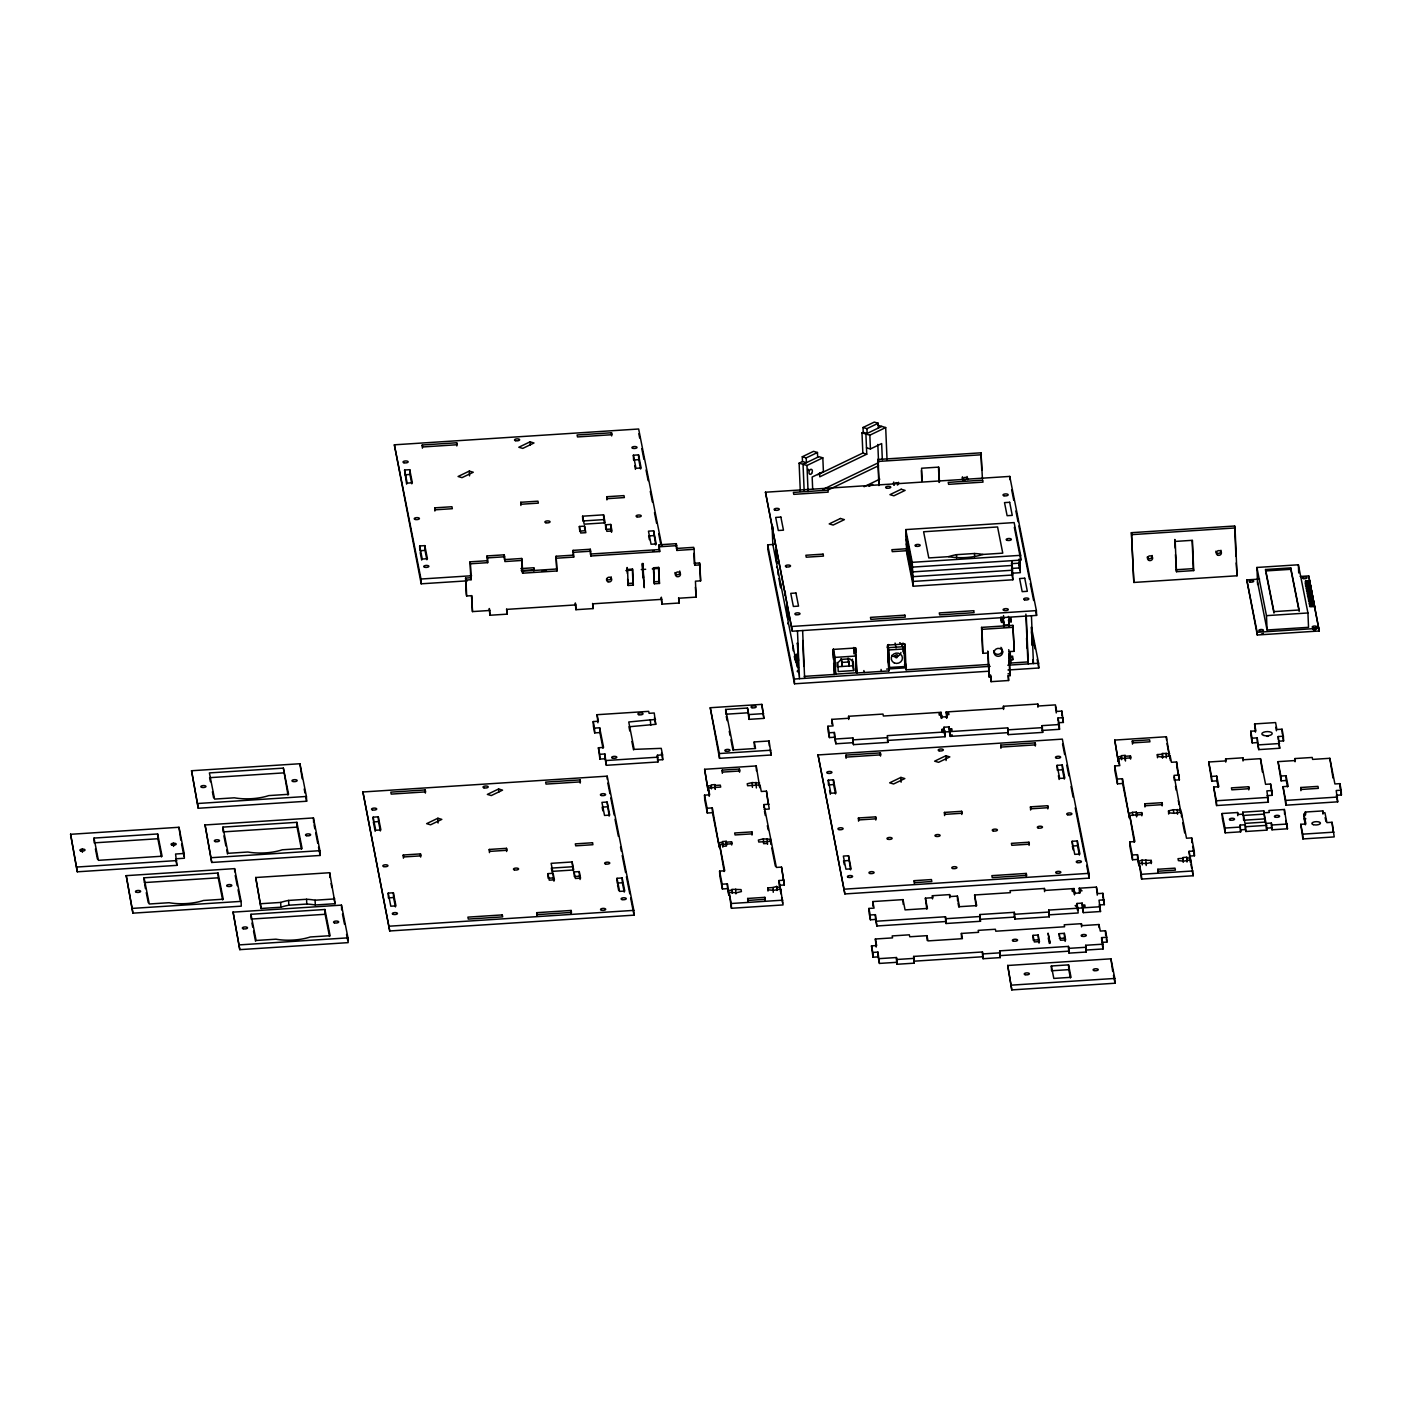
<?xml version="1.0" encoding="UTF-8"?>
<svg xmlns="http://www.w3.org/2000/svg" width="1412" height="1412" viewBox="0 0 1412 1412"><rect width="100%" height="100%" fill="white"/><g stroke="black" fill="none" stroke-linecap="round" stroke-linejoin="round"><path stroke-width="1.5" d="M469.331 471.078L458.088 476.497L462.006 477.644L473.267 472.243L469.331 471.078L469.543 475.862M530.065 441.832L518.822 447.251L522.74 448.398L533.983 442.98L530.065 441.832L530.188 445.027M800.304 491.411L799.121 463.154L802.493 461.53L802.298 456.747L813.541 451.328L817.46 452.493L817.672 457.276M817.777 474.732L862.838 453.04L861.991 432.884L863.226 432.284L863.014 427.501L874.275 422.082L878.193 423.247L878.388 428.012M802.298 456.747L806.217 457.912L817.46 452.493M863.014 427.501L866.95 428.648L878.193 423.247M881.776 426.389L865.909 434.031L866.756 454.187L819.754 476.832L819.578 472.808M799.121 463.154L806.976 465.466L822.825 457.823L823.408 471.608L812.165 477.027L812.677 489.17M861.991 432.884L869.845 435.178L885.695 427.554L887.054 460.153M866.491 447.816L870.41 448.963L881.653 443.562L882.341 459.747M822.984 489.417L878.582 462.642L877.823 444.427M828.897 489.611L878.529 465.713M864.073 486.734L879.817 479.145M868.98 486.205L872.722 484.404M437.896 818.236L426.636 823.655L430.572 824.802L441.815 819.384L437.896 818.236L438.091 823.019M498.612 788.99L487.369 794.409L491.288 795.556L502.548 790.138L498.612 788.99L498.754 792.167M900.909 777.412L889.666 782.83L893.584 783.978L904.827 778.577L900.909 777.412L901.103 782.195M945.881 755.755L934.638 761.174L938.574 762.321L949.817 756.903L945.881 755.755L946.093 760.538M1305.853 581.144C1308.077 582.273 1303.417 580.491 1305.976 581.779M642.672 565.453L644.313 587.692L642.283 563.494L642.866 577.684M1049.875 942.316L1048.057 933.138L1050.069 943.375M467.407 580.826L421.182 583.809L394.354 444.815L638.648 429.001L661.893 546.179M422.259 444.992L456.676 442.768L457.064 444.745L422.665 446.969L422.259 444.992L422.4 448.186M611.502 432.76L577.102 434.984L577.49 436.943L611.89 434.719L611.502 432.76L611.643 435.937M404.573 470.019L409.745 469.684L412.339 482.78L407.185 483.116L404.573 470.019L406.638 484.157M633.388 455.211L638.542 454.876L641.136 467.972L635.982 468.307L633.388 455.211L633.582 459.994L638.753 459.659L640.607 469.013M404.785 474.803L409.939 474.467L411.792 483.822M878.899 485.569L877.805 459.482L981.022 452.811L982.417 478.668M877.805 459.482L878.193 461.442L981.411 454.77M434.737 507.843L451.946 506.732L452.334 508.708L435.125 509.82L434.737 507.843L434.878 511.038M520.763 502.284L537.954 501.172L538.343 503.131L521.152 504.243L520.763 502.284L520.887 505.478M606.772 496.724L623.98 495.612L624.369 497.571L607.16 498.683L606.772 496.724L606.913 499.901M765.48 492.223L1009.756 476.409L1036.39 610.619L1036.602 615.403L792.308 631.217L765.48 492.223L792.308 631.217M582.591 516.192L603.577 514.833L605.166 522.811L584.162 524.17L582.591 516.192L582.785 520.975L603.771 519.616L604.565 523.605M579.397 526.464L584.568 526.129L585.856 532.677L580.703 533.012L579.397 526.464L579.52 529.553M605.554 524.787L610.708 524.452L612.014 531L606.842 531.318L605.554 524.787L605.748 529.394L610.902 529.059L611.555 532.342M579.591 531.088L584.745 530.753L584.568 526.129M419.646 545.967L424.818 545.632L427.412 558.711L422.241 559.046L419.646 545.967L419.788 549.144M653.615 530.824L648.461 531.159L651.056 544.255L656.209 543.92L653.615 530.824L655.68 544.961M419.858 550.733L425.012 550.398L426.865 559.752M653.827 535.607L648.655 535.942L649.396 539.666M487.281 560.705L470.072 561.817L470.461 563.776L487.669 562.664L487.087 555.922L504.278 554.81L504.878 561.552L522.087 560.44L522.616 573.201L557.016 570.96L556.099 556.257L573.307 555.145L573.696 557.105L556.487 558.217M573.307 555.145L573.095 550.362L590.304 549.25L590.887 555.993L659.704 551.545L659.122 544.803L676.313 543.673L676.913 550.433L694.122 549.321L694.775 565.241L699.946 564.924L700.617 580.861L695.445 581.179L696.116 597.117L678.907 598.229L679.119 603.012L661.91 604.124L661.328 597.382L661.91 604.124M1012.051 560.67L1012.863 579.785L913.246 586.227L906.751 553.504L905.745 529.588L1014.134 522.581L1020.629 555.322L1020.823 560.087L912.452 567.112L905.957 534.371M487.087 555.922L487.475 557.899L504.684 556.769M573.095 550.362L573.484 552.321L590.693 551.209M659.51 546.762L676.719 545.65M522.087 560.44L521.699 558.481L504.49 559.593L504.278 554.81M590.304 549.25L590.498 554.033L659.316 549.568L659.704 551.545M676.313 543.673L676.524 548.456L693.716 547.344L694.122 549.321M988.188 671.265L794.515 683.796L767.881 549.586L767.687 544.82L774.288 544.379M520.851 568.595L533.754 567.748L534.142 569.724L521.24 570.554M521.699 558.481L522.228 571.225L556.628 569.001L557.016 570.96M1131.436 532.677L1234.653 526.005L1235.041 527.964L1237.053 575.778L1133.836 582.45L1131.436 532.677L1133.836 582.45M394.354 444.815L420.988 579.026L471.608 575.743M542.032 571.189L546.426 570.907M906.928 548.721L891.872 549.692L892.278 551.651L907.316 550.68M1131.824 534.636L1235.041 527.964M465.589 578.09L470.743 577.755L471.131 579.714L465.978 580.05L465.589 578.09L466.26 594.028L466.648 595.988L471.802 595.652L472.473 611.59L489.682 610.478L489.876 615.261L507.084 614.149L506.873 609.366L575.69 604.918L575.902 609.702L593.093 608.59L592.899 603.807L661.716 599.359M693.98 553.327L694.386 563.282L699.558 562.947L699.946 564.924M627.369 573.484L627.122 567.483L627.51 569.442L632.664 569.107L633.335 585.133L628.181 585.468L627.616 579.485M625.869 570.572L632.47 570.13M641.26 569.565L645.672 569.283M652.273 568.86L658.875 568.436M948.582 556.663A31.364 12.002 -2.4 0 1 956.524 554.669L974.474 553.504A31.364 12.002 -2.4 0 1 982.981 554.439L1002.767 553.151L997.578 526.958L923.607 531.759L928.796 557.934L948.582 556.663A31.364 12.002 -2.4 0 0 982.981 554.439M1175.19 548.103L1174.819 539.455L1175.208 541.431L1192.434 540.302L1193.705 570.589L1176.478 571.701L1175.455 554.598M905.745 529.588L912.24 562.329L1020.629 555.322M627.793 583.491L632.947 583.156L633.335 585.133M653.933 581.797L659.104 581.462L659.492 583.438L654.338 583.774L653.35 567.783M1011.327 563.67L1019.923 563.106L1019.129 559.081M1011.521 568.454L1020.135 567.889L1018.934 561.852M1176.09 569.742L1193.316 568.63L1193.705 570.589M1257.633 584.515L1256.909 567.465L1298.369 564.782L1307.936 612.967L1308.536 627.316L1267.076 629.999L1257.51 581.797M1265.558 569.513L1290.744 567.871L1299.111 610.002L1273.924 611.625L1265.558 569.513L1265.629 570.942L1290.815 569.318L1299.164 611.431M1300.17 576.467L1308.712 575.902L1319.214 630.987L1257.28 634.994L1246.778 579.908L1259.592 579.079M1306.029 580.861L1309.648 580.614M1309.877 581.797L1305.853 582.044M1309.965 582.291L1304.953 583.05L1310.195 583.456M1310.301 583.95L1305.253 584.868L1310.53 585.133M1310.636 585.609L1305.588 586.527L1310.866 586.792M1310.954 587.268L1305.923 588.204L1311.201 588.451M1311.289 588.928L1306.241 589.863L1311.519 590.11M1311.624 590.604L1306.577 591.522L1311.854 591.769M1311.942 592.263L1306.912 593.181L1312.189 593.446M792.114 626.434L1036.39 610.619M1312.277 593.923L1307.23 594.84L1312.507 595.105M1312.613 595.582L1307.565 596.517L1312.842 596.764M1312.931 597.258L1307.918 598.017L1313.178 598.423M1003.932 625.428L1003.808 622.251L1001.567 622.392L1001.179 620.433L1001.037 616.92L1001.426 618.88L1003.65 618.738L1003.526 615.561M1313.266 598.917L1308.218 599.835L1313.495 600.1M1001.179 620.433L1003.42 620.292L1003.808 622.251M1008.574 619.956L1010.816 619.797L1011.204 621.774L1008.962 621.915L1008.574 619.956L1009.156 626.699L1008.962 621.915M1313.601 600.577L1308.571 601.335L1313.831 601.759M1313.937 602.236L1308.889 603.153L1314.166 603.418M1314.254 603.895L1309.242 604.671L1314.501 605.077M1003.42 620.292L1003.614 625.057L1008.768 624.739M1314.59 605.572L1309.542 606.489L1314.819 606.736M1009.121 651.638L1010.127 675.624L1008.397 675.748L1008.609 680.513L991.065 681.661L990.853 676.877L989.141 676.983L988.135 652.997L982.964 653.332L982.576 651.373L981.569 627.387L1012.881 625.357L1014.275 651.303L1009.121 651.638L1008.733 649.679M981.569 627.387L981.958 629.346L1013.269 627.316M1256.909 567.465L1266.476 615.65L1307.936 612.967M889.013 665.211L888.289 647.667L903.768 646.678L904.951 666.499L889.472 667.488L888.042 660.287M888.289 647.667L888.73 649.961L904.227 648.955M833.345 648.902L835.021 657.392L855.672 656.05L856.378 672.783L835.727 674.124L833.627 663.516M1246.778 579.908L1257.157 632.294L1319.09 628.287M841.993 662.404L842.152 666.393L841.234 658.539L841.993 662.404L848.877 661.963L849.036 665.934L848.1 658.098L848.877 661.963M853.695 670.559L853.325 661.804L849.742 658.839L841.146 659.386L837.845 662.793L838.216 671.565L853.695 670.559L852.742 665.793L837.263 666.782L837.069 662.404M1010.021 654.374L1010.41 656.333L1012.651 656.192L1012.792 659.704L1010.551 659.845L1010.162 657.886L1012.404 657.745L1012.792 659.704M886.63 669.076L906.433 667.788M804.24 676.383L834.492 674.442L833.451 649.414L855.813 647.967L856.855 672.995L888.854 670.912L887.777 645.09L904.986 643.978L906.063 669.8L988.806 664.452M1010.162 657.886L1010.692 663.04L1027.883 661.928L1025.889 614.114M767.687 544.82L794.321 679.031L990.183 666.34M1007.797 665.211L1038.597 663.216L1038.808 668L1007.991 669.994M1008.009 673.771L1009.739 673.665L1010.127 675.624M597.929 722.75L597.064 714.701L648.69 711.348L649.079 713.325L654.233 712.989L655.733 724.321L628.958 726.774L629.787 730.992M754.432 746.719L754.22 741.935L769.099 740.982L771.146 754.996L719.52 758.332L710.236 707.73L761.845 704.376L763.874 718.39L748.995 719.361L747.495 708.03L725.644 709.442L725.839 714.225L747.689 712.813M602.995 748.289L599.871 732.563L594.717 732.899L593.411 726.35L593.216 721.567L598.37 721.25L597.064 714.701M650.72 725.362L650.367 719.873L655.539 719.538M747.495 708.03L748.801 714.578L763.68 713.607M593.216 721.567L594.505 728.115L599.676 727.78L603.559 747.425L598.406 747.76L599.906 759.091L605.06 758.756L606.366 765.304L657.974 761.968L657.392 755.226L662.546 754.89L662.74 759.674L657.586 760.009L657.392 755.226M848.718 719.485L848.577 716.29L882.994 714.066L883.382 716.025L941.01 712.301L941.469 718.39L941.01 712.301M1003.544 709.459L1003.402 706.265L1037.82 704.041L1038.208 706.018L1055.417 704.888L1056.706 711.436L1061.877 711.101L1063.377 722.432L1058.206 722.767L1059.512 729.316L1042.303 730.428L1042.109 725.644L1059.3 724.532L1059.512 729.316M831.968 724.144L831.774 719.361L848.965 718.249L848.577 716.29M946.375 716.749L946.622 718.055L946.164 711.966L1003.808 708.242L1003.402 706.265M941.274 713.607L939.033 713.748L939.315 715.196L941.557 715.054L941.945 717.014L947.099 716.678L946.711 714.719L948.952 714.578L948.67 713.131L946.428 713.272L946.164 711.966M949.729 733.64L949.323 731.681L887.265 735.67L887.866 742.412L853.466 744.636L853.06 742.677L835.869 743.789L834.563 737.24L829.409 737.576L828.103 731.028L827.909 726.245L833.062 725.909L831.774 719.361M191.555 770.74L299.926 763.733L306.422 796.456L306.633 801.239L198.245 808.264L191.555 770.74L198.245 808.264M283.371 768.11L209.4 772.911L214.589 799.086L234.374 797.815A31.364 12.002 -2.4 0 0 268.792 795.591L288.577 794.303L283.371 768.11L287.977 795.062M827.909 726.245L829.197 732.793L834.368 732.457L835.869 743.789M1058.135 721.179L1058.012 717.984L1063.165 717.649M943.975 727.233L944.557 733.975L943.975 727.233L949.129 726.898L950.258 736.393L1007.903 732.652L1008.292 734.628L1042.691 732.387L1042.109 725.644M942.263 732.528L942.122 729.333L944.363 729.192M949.517 728.857L951.759 728.716L952.041 730.145L949.799 730.304L950.258 736.393M283.583 772.893L209.594 777.677L210.406 781.718M887.866 742.412L887.477 740.453L945.105 736.729L944.646 730.622L942.404 730.781L942.122 729.333M598.406 747.76L599.712 754.308L604.865 753.973L606.366 765.304M835.657 739.005L852.866 737.894L853.466 744.636M950.064 731.61L1007.691 727.868L1008.292 734.628M853.254 739.853L887.671 737.629M1008.08 729.845L1042.497 727.621M950.011 735.07L952.235 734.928M606.172 760.521L657.78 757.185M710.236 707.73L719.326 753.549L770.934 750.213M1255.444 732.14L1254.597 723.932L1275.583 722.573L1276.889 729.527L1282.061 729.21L1283.384 736.199L1283.561 740.894L1278.407 741.229M818.042 754.943L1062.336 739.129L1088.97 873.34L1089.181 878.123L844.888 893.937L818.042 754.943L844.888 893.937M845.964 755.12L880.364 752.896L880.77 754.855L846.353 757.097L845.964 755.12L846.106 758.315M1000.79 745.112L1035.208 742.871L1035.596 744.848L1001.179 747.072L1000.79 745.112L1000.932 748.289M1283.384 736.199L1278.213 736.534L1279.731 748.254L1258.745 749.613L1257.404 742.588L1252.25 742.924L1250.926 735.952L1250.75 731.222L1255.903 730.886L1254.597 723.932M1114.756 740.082L1118.269 761.509L1114.756 740.082L1166.365 736.746L1169.948 758.544M1132.353 740.947L1149.562 739.817L1149.95 741.794L1132.742 742.906L1132.353 740.947L1132.477 744.124M704.623 769.293L708.118 790.702L704.623 769.293L756.232 765.939L759.797 787.755L758.968 783.501M362.902 791.973L607.195 776.159L633.829 910.369L634.023 915.152L389.747 930.967L362.902 791.973L389.747 930.967M198.051 803.481L306.422 796.456M722.203 770.14L739.411 769.028L739.8 770.987L722.591 772.099L722.203 770.14L722.344 773.335M425.224 789.926L390.824 792.15L391.212 794.109L425.612 791.885L425.224 789.926L425.365 793.103M580.05 779.901L545.65 782.124L546.038 784.101L580.456 781.877L580.05 779.901L580.191 783.095M1250.75 731.222L1252.056 738.194L1257.227 737.858L1258.745 749.613M1258.551 744.883L1279.537 743.524M1121.463 758.844L1121.34 755.649L1125.117 755.402L1125.488 761.033M1162.553 758.173L1162.358 753.39L1169.754 753.779M1118.057 756.726L1121.499 756.497L1121.64 759.691M1125.293 756.25L1130.447 755.932L1130.835 757.891L1118.445 758.685L1118.728 763.857M1157.487 757.767L1157.363 754.573L1162.517 754.237L1162.658 757.432M711.33 788.037L711.189 784.86L714.966 784.613L715.284 788.637M752.419 787.366L752.208 782.583L759.603 782.972M1174.096 776.971L1174.237 780.148L1179.391 779.83L1176.602 761.95L1171.43 762.286L1170.142 755.738L1163.082 757.061L1157.752 756.532L1157.363 754.573M707.924 785.919L711.366 785.707L711.489 788.884M715.143 785.46L720.297 785.125L720.702 787.084L708.312 787.896L709.23 796.333M828.279 780.148L833.433 779.812L836.045 792.909L830.874 793.226L828.279 780.148L828.473 784.913L833.645 784.595L835.498 793.932M1057.076 765.339L1062.248 765.004L1064.842 778.1L1059.688 778.436L1057.076 765.339L1057.288 770.122L1062.442 769.787L1064.295 779.142M1114.668 765.957L1117.263 779.053L1122.416 778.718L1129.512 818.201L1122.628 783.501L1117.457 783.837L1114.862 770.74L1114.668 765.957L1119.822 765.622L1118.445 758.685M205.058 824.961L313.429 817.936L319.924 850.677L320.136 855.46L211.747 862.467L205.058 824.961L211.747 862.467M1225.74 762.109L1225.598 758.932L1242.895 757.803L1243.284 759.78L1260.492 758.668L1265.576 784.331L1270.571 783.995L1271.877 790.543L1272.071 795.327L1267.076 795.644M70.6 834.298L178.989 827.273L184.178 853.466L184.372 858.249L175.776 858.796L176.906 865.362L77.289 871.804L70.6 834.298L77.289 871.804M1218.185 787.225L1216.932 780.854L1211.761 781.189L1208.707 762.003L1225.987 760.891L1225.598 758.932M704.517 795.15L707.13 808.246L712.283 807.911L719.361 847.394L712.478 812.694L707.324 813.03L704.729 799.933L704.517 795.15L709.689 794.815L708.312 787.896M764.086 809.358L769.258 809.023L766.451 791.144L761.297 791.479L759.991 784.931L747.601 785.743L747.213 783.766L752.208 782.583M373.139 817.16L378.292 816.824L380.887 829.921L375.733 830.256L373.139 817.16L373.262 820.354M607.107 802.034L601.936 802.369L604.53 815.448L609.702 815.112L607.107 802.034L609.154 816.154M222.902 827.114L296.891 822.331L302.08 848.506L282.294 849.795A31.364 12.002 -2.4 0 1 247.894 852.018L228.109 853.307L222.902 827.114L223.114 831.897L297.085 827.114L301.48 849.265M1294.928 758.562L1312.225 757.45L1312.613 759.409L1329.822 758.297L1334.905 783.96L1339.9 783.642L1341.206 790.19L1341.4 794.974L1336.405 795.291L1337.711 801.839L1285.926 805.193L1282.996 786.66L1288.168 786.325L1286.05 775.717L1280.896 776.053L1278.036 761.65L1295.333 760.521L1294.928 758.562L1295.069 761.756M94.004 838.075L157.65 833.962L162.08 856.219L98.416 860.332L94.004 838.075L94.198 842.858L157.862 838.746L161.48 856.96M380.357 830.962L378.487 821.607L373.333 821.943L375.186 831.297M607.301 806.799L602.147 807.135L602.889 810.876M1179.197 775.047L1174.043 775.382L1181.05 813.259M764.033 807.77L763.892 804.575L769.046 804.24M1208.707 762.003L1211.567 776.406L1216.72 776.088L1218.821 786.678L1213.667 787.013L1216.597 805.546L1268.382 802.192L1266.882 790.879L1271.877 790.543M1278.036 761.65L1281.09 780.836L1286.261 780.501L1287.515 786.855M184.178 853.466L175.582 854.013L176.906 865.362M1248.632 786.749L1231.44 787.861L1231.829 789.82L1249.02 788.708L1248.632 786.749L1248.773 789.926M211.553 857.684L319.924 850.677M1300.77 787.49L1317.961 786.378L1318.349 788.355L1301.158 789.467L1300.77 787.49L1300.893 790.685M77.095 867.021L176.712 860.579M858.443 817.972L875.634 816.86L876.04 818.819L858.831 819.931L858.443 817.972L858.567 821.166M944.452 812.412L961.66 811.3L962.049 813.259L944.84 814.371L944.452 812.412L944.593 815.589M1030.478 806.834L1047.669 805.722L1048.075 807.699L1030.866 808.811L1030.478 806.834L1030.601 810.029M1341.206 790.19L1336.211 790.508L1337.711 801.839M1144.832 803.781L1162.023 802.669L1162.411 804.646L1145.22 805.758L1144.832 803.781L1144.956 806.976M1213.667 787.013L1216.403 800.763L1268.17 797.409M751.89 831.88L734.681 832.992L735.07 834.951L752.278 833.839L751.89 831.88L752.014 835.057M403.285 855.001L420.494 853.889L420.882 855.848L403.691 856.96L403.285 855.001L403.426 858.196M489.311 849.442L506.52 848.33L506.908 850.289L489.699 851.401L489.311 849.442L489.452 852.619M126.215 875.652L234.604 868.627L241.099 901.368L241.293 906.151L132.922 913.158L126.215 875.652L132.922 913.158M1282.996 786.66L1285.732 800.41L1337.517 797.056M1132.724 815.518L1132.583 812.341L1136.36 812.094L1136.678 816.136M1173.654 812.871L1173.531 809.694L1180.926 810.082M1129.318 813.418L1132.583 812.341M1136.536 812.941L1141.69 812.606L1142.079 814.583L1129.706 815.377L1134.295 842.311M1168.659 814.071L1168.536 810.876L1173.531 809.694M144.077 877.805L218.048 873.022L223.237 899.215L203.469 900.485A31.364 12.002 -2.4 0 1 169.052 902.709L149.266 903.998L144.077 877.805L144.271 882.588L218.242 877.805L222.637 899.956M726.227 841.287L726.421 846.07L722.644 846.317L722.432 841.534L726.227 841.287L726.527 845.329M767.369 843.423L763.592 843.67L763.38 838.887L770.775 839.275L770.987 844.058L770.175 839.963M1189.31 856.096L1194.464 855.76L1194.27 850.977L1191.675 837.898L1186.504 838.216L1181.314 812.041L1174.254 813.347L1168.924 812.835L1168.536 810.876M719.167 842.611L722.609 842.382L722.803 847.165M726.386 842.152L731.557 841.817L731.945 843.776L719.555 844.57L724.162 871.522M784.119 880.188L778.965 880.523L779.159 885.306L784.331 884.971L781.524 867.092L776.371 867.427L771.164 841.234L758.773 842.046L758.385 840.069L763.38 838.887M1264.128 812.782L1269.3 812.447L1268.911 810.488L1284.39 809.482L1287.479 828.791L1272 829.797L1271.4 823.055L1266.246 823.39L1266.829 830.132L1245.843 831.491L1245.26 824.749L1240.089 825.085L1240.689 831.827L1225.192 832.833L1222.315 818.289L1222.121 813.506L1237.6 812.518L1237.989 814.477L1243.142 814.142L1242.754 812.182L1263.74 810.823L1265.205 822.843M255.713 877.523L329.684 872.722L335.085 903.698L315.3 904.986A31.364 12.002 -2.4 0 0 306.775 904.051L288.825 905.216A31.364 12.002 -2.4 0 0 280.882 907.21L261.096 908.481L255.713 877.523L261.096 908.481M1243.407 815.448L1264.217 814.106L1265.805 822.031L1244.978 823.372L1243.407 815.448L1243.601 820.231L1264.428 818.889M1305.288 812.041L1322.832 810.912L1323.22 812.871L1324.95 812.765L1326.909 822.614L1332.063 822.278L1334.216 836.91L1302.905 838.94L1300.752 824.308L1305.906 823.973L1303.964 814.124L1305.676 814L1305.288 812.041L1305.429 815.236M572.125 861.973L551.139 863.332L552.727 871.328L573.713 869.968L572.125 861.973L573.113 870.745M1303.964 814.124L1304.158 818.907L1305.871 818.783M572.319 866.756L551.333 868.115L552.127 872.104M1222.121 813.506L1224.998 828.05L1240.477 827.044M1245.649 826.708L1266.635 825.349M1271.788 825.014L1287.267 824.026M1028.96 842.223L1011.416 843.352L1011.804 845.311L1029.348 844.182L1028.96 842.223L1029.083 845.4M547.944 873.622L553.116 873.287L554.404 879.835L549.25 880.17L547.944 873.622L548.138 878.246L553.31 877.911L553.963 881.176M574.102 871.928L579.255 871.592L580.561 878.14L575.408 878.476L574.102 871.928L574.296 876.552L579.449 876.217L580.103 879.5M1245.843 831.491L1245.455 829.532L1240.301 829.868L1240.689 831.827M1266.246 823.39L1266.44 828.173L1271.594 827.838L1272 829.797M848.506 855.743L843.352 856.078L845.947 869.174L851.101 868.839L848.506 855.743L850.571 869.88M1072.149 841.27L1077.321 840.952L1079.915 854.031L1074.761 854.366L1072.149 841.27L1072.29 844.464M1129.741 841.905L1132.336 854.984L1137.49 854.666L1138.99 865.98L1137.701 859.431L1132.53 859.767L1129.935 846.688L1129.741 841.905L1134.895 841.57L1129.706 815.377M848.718 860.526L843.546 860.861L844.288 864.603M1079.368 855.072L1077.515 845.717L1072.361 846.053L1073.102 849.795M132.71 908.375L241.099 901.368M719.59 871.098L722.185 884.194L727.356 883.859L728.857 895.19L727.551 888.642L722.397 888.978L719.802 875.881L719.59 871.098L724.762 870.763L719.555 844.57M388.212 893.108L393.366 892.772L395.96 905.869L390.806 906.204L388.212 893.108L388.406 897.891L393.56 897.555L395.431 906.91M617.009 878.299L622.162 877.964L624.775 891.06L619.603 891.396L617.009 878.299L617.203 883.082L622.374 882.747L624.228 892.102M1300.752 824.308L1302.711 834.157L1334.022 832.127M260.902 903.698L280.688 902.427A31.364 12.002 -2.4 0 1 288.613 900.432L306.58 899.267A31.364 12.002 -2.4 0 1 315.088 900.203L334.873 898.914M233.086 912.134L341.475 905.127L347.97 937.85L348.164 942.634L239.793 949.641L233.086 912.134L239.793 949.641M1189.239 854.507L1189.098 851.312L1194.27 850.977M250.948 914.288L324.919 909.504L330.108 935.697L310.322 936.968A31.364 12.002 -2.4 0 1 275.922 939.192L256.137 940.48L250.948 914.288L251.142 919.071L325.113 914.288L329.508 936.438M1142.273 864.921L1142.061 860.137L1151.186 860.402L1151.574 862.361L1146.579 863.562L1139.184 863.173L1141.602 879.076L1193.211 875.74L1190.793 859.837L1183.733 861.143L1178.402 860.632L1178.014 858.672L1183.185 858.337L1183.309 861.514M1183.203 862.255L1183.009 857.49L1186.804 857.243L1187.104 861.267M1138.796 861.196L1142.061 860.137M1186.962 858.09L1190.404 857.861L1190.598 862.644L1189.628 857.737M773.246 892.313L773.035 887.53L767.881 887.866L768.269 889.825L773.599 890.354L780.659 889.03L783.06 904.933L731.451 908.287L729.051 892.366L736.429 892.755L741.424 891.572L741.035 889.595L731.928 889.331L732.228 893.372M776.953 890.478L776.653 886.436L773.035 887.53M728.645 890.407L732.087 890.178M776.829 887.283L780.271 887.071L780.465 891.854M914.235 880.664L931.443 879.552L931.832 881.529L914.623 882.641L914.235 880.664L914.376 883.859M1026.259 873.428L991.859 875.652L992.248 877.611L1026.648 875.387L1026.259 873.428L1026.4 876.605M844.676 889.154L1088.97 873.34M1157.822 869.262L1175.013 868.151L1175.402 870.11L1158.211 871.222L1157.822 869.262L1157.946 872.439M747.672 898.456L764.88 897.344L765.269 899.303L748.06 900.415L747.672 898.456L747.813 901.65M536.701 912.682L571.119 910.458L571.507 912.417L537.107 914.641L536.701 912.682L536.842 915.858M1139.184 863.173L1141.39 874.293L1192.999 870.957M729.051 892.366L731.257 903.503L782.866 900.168M389.535 926.184L633.829 910.369M932.538 898.914L932.397 895.72L949.605 894.608L949.994 896.567L957.389 896.09L959.489 906.698L976.698 905.586L974.598 894.979L1010.41 892.666L1010.021 890.707L1044.421 888.466L1044.809 890.442L1074.055 888.554L1074.514 894.643L1074.055 888.554M872.987 906.345L872.775 901.562L903.027 899.62L905.074 909.893L927.437 908.446L925.389 898.173L932.785 897.679L932.397 895.72M1079.421 892.984L1079.227 888.219L1096.418 887.107L1097.724 893.637L1102.878 893.319L1104.378 904.633L1099.224 904.968L1100.513 911.517L1083.322 912.629L1082.174 903.133L1077.021 903.468L1077.603 910.211L1077.021 903.468M1074.32 889.86L1072.079 890.001L1072.361 891.431L1074.603 891.29L1074.991 893.266L1080.162 892.931L1079.756 890.954L1081.998 890.813L1079.227 888.219M239.581 944.875L347.97 937.85M1082.775 909.875L1082.386 907.916L1048.71 910.087L1049.293 916.829L1014.893 919.053L1014.31 912.311L979.893 914.535L980.493 921.277L946.075 923.501L945.687 921.542L876.87 925.99L875.581 919.441L870.41 919.777L869.121 913.229L868.909 908.446L874.081 908.11L872.775 901.562M868.909 908.446L870.216 914.994L875.369 914.658L876.87 925.99M1104.184 899.85L1099.013 900.185L1100.513 911.517M1077.409 905.427L1075.167 905.586L1077.956 908.181M1082.563 905.11L1084.804 904.951L1085.087 906.398L1082.863 906.539L1083.322 912.629M876.675 921.206L945.493 916.759L946.075 923.501M1083.11 907.845L1100.319 906.733M945.881 918.718L980.281 916.494M1014.698 914.27L1049.098 912.046M979.893 914.535L980.104 919.318L1014.504 917.094L1014.893 919.053M1048.71 910.087L1048.904 914.852L1078.15 912.964L1077.691 906.875M1101.801 942.404L1106.955 942.069L1106.761 937.286L1105.455 930.737L1100.301 931.073L1098.995 924.525L1081.786 925.637L1081.398 923.677L1064.207 924.789L1064.595 926.766L995.778 931.214L995.389 929.255L978.181 930.367L978.569 932.326L961.378 933.438L961.572 938.221M876.199 947.064L875.352 938.998L892.56 937.886L892.172 935.927L909.363 934.815L909.752 936.774L926.96 935.662L928.002 940.904L962.402 938.68L961.378 933.438M1085.687 945.281L1085.899 950.064L1103.09 948.952L1102.896 944.169L1085.687 945.281L1086.287 952.023L1069.078 953.135L1068.496 946.393L999.678 950.858L1000.261 957.601L983.07 958.713L982.47 951.97L913.652 956.418L914.252 963.161L897.044 964.272L896.655 962.313L879.447 963.425L878.158 956.877L872.987 957.212L871.486 945.881L876.658 945.546L875.352 938.998M1033.019 935.362L1038.173 935.026L1039.479 941.61L1034.325 941.945L1033.019 935.362L1033.213 940.145L1038.385 939.81L1039.038 943.11M1059.177 933.667L1064.33 933.332L1065.636 939.915L1060.483 940.251L1059.177 933.667L1059.3 936.862M1059.371 938.451L1064.524 938.115L1065.178 941.416M871.486 945.881L872.792 952.429L877.946 952.094L879.447 963.425M1101.731 940.816L1101.589 937.621L1106.761 937.286M879.252 958.642L896.461 957.53L897.044 964.272M896.849 959.489L914.041 958.377M982.858 953.93L1000.067 952.818M1068.884 948.37L1086.075 947.258M913.652 956.418L913.864 961.201L982.664 956.754L983.07 958.713M999.678 950.858L999.872 955.642L1068.69 951.176L1069.078 953.135M1007.709 965.49L1110.926 958.819L1114.827 978.445L1115.021 983.229L1011.804 989.918L1007.709 965.49L1011.804 989.918M1051.34 965.984L1068.566 964.873L1071.037 977.316L1053.811 978.428L1051.34 965.984L1051.534 970.768L1068.76 969.656L1070.42 977.951M1011.61 985.135L1114.827 978.445M877.84 425.241L885.695 427.554M863.226 432.284L867.144 433.431L866.95 428.648M862.838 453.04L866.756 454.187M822.825 457.823L818.907 456.676L803.04 464.319L804.134 490.388M802.493 461.53L806.428 462.695L806.217 457.912M1319.214 630.987L1308.712 575.902M1340.747 791.691L1341.4 794.974M1332.981 778.047L1329.822 758.297M1333.052 830.997L1332.063 822.278M1325.144 817.548L1325.921 821.484M1266.034 573.043L1273.977 613.073M1304.158 818.907L1305.323 824.82M1237.053 575.778L1236.206 562.947M1285.82 820.496L1287.479 828.791M1272.071 795.327L1270.571 783.995M1262.381 771.993L1260.492 758.668M1267.411 797.286L1268.382 802.192M1266.44 828.173L1266.829 830.132M1176.796 766.734L1179.391 779.83M1192.611 846.406L1194.464 855.76M1189.098 851.312L1190.404 857.861M1167 743.665L1169.524 756.426M1175.455 786.272L1176.267 790.367M1178.279 800.569L1179.091 804.646M1179.902 808.723L1180.714 812.818M1182.709 822.861L1184.703 832.939M1190.987 864.603L1191.728 868.327M1192.469 872.034L1193.211 875.74M1103.407 899.726L1104.378 904.633M1062.389 717.525L1063.377 722.432M1106.302 938.803L1106.955 942.069M1112.691 971.456L1110.926 958.819M1113.468 975.374L1115.021 983.229M1097.265 895.155L1096.418 887.107M1058.012 717.984L1059.3 724.532M1101.589 937.621L1102.896 944.169M1062.548 743.912L1064.648 754.573M1066.766 765.216L1068.884 775.876M1071.002 786.519L1073.102 797.18M1075.22 807.823L1085.793 861.091M1086.64 865.344L1089.181 878.123M1056.264 712.954L1055.47 706.494M1102.119 944.046L1103.09 948.952M1011.663 489.717L1013.763 500.36M1015.881 511.02L1017.999 521.663M1018.846 525.935L1029.419 579.185M1030.266 583.456L1033.637 600.488M1035.755 611.149L1036.602 615.403M1014.328 527.364L1020.823 560.087M1031.413 626.999L1038.597 663.216M1018.723 564.623L1019.923 570.66M1031.325 627.74L1032.384 645.655L1031.501 631.729M1032.878 638.171L1034.996 648.832M1037.114 659.475L1038.808 668M1058.4 775.735L1059.141 779.477M1032.701 659.845L1033.443 663.552L1031.431 615.738M1026.842 644.013L1027.23 645.99M1042.303 730.428L1042.691 732.387M1085.899 950.064L1086.287 952.023M1008.433 616.444L1008.821 618.403L1011.063 618.262L1011.204 621.774M1014.275 651.303L1012.881 625.357M1003.261 616.779L1003.65 618.738M1003.614 625.057L1004.003 627.034M1008.609 680.513L1008.08 675.377M1002.273 650.102L1002.661 652.062A4.324 3.989 -11.2 0 1 996.36 655.927A4.324 3.989 -11.2 0 1 996.078 649.026A4.324 3.989 -11.2 0 1 1002.661 652.062M1048.904 914.852L1049.293 916.829M994.066 652.626L993.677 650.65A4.324 3.989 -11.2 0 0 998.708 654.285A4.324 3.989 -11.2 0 0 1002.096 649.079M1048.251 937.921L1049.345 943.428M988.135 652.997L987.747 651.038L989.141 676.983M990.853 676.877L990.465 674.918L991.065 681.661M999.872 955.642L1000.261 957.601M906.151 539.155L912.646 571.895L1012.263 565.435L1011.698 562.17M945.105 736.729L944.646 730.622M906.345 543.938L912.84 576.678L1012.457 570.219L1011.61 565.312M906.557 548.721L913.052 581.444L1012.651 575.002L1011.804 570.095M980.104 919.318L980.493 921.277M976.063 906.133L974.598 894.979M958.007 902.992L958.854 907.245M903.362 651.567A8.013 7.395 -11.2 0 1 904.033 653.05L902.727 646.502A8.013 7.395 -11.2 0 0 899.726 642.672M906.063 669.8L905.498 663.534M904.51 664.205L904.951 666.499M895.084 643.06L896.055 647.967M888.854 670.912L887.477 645.284M881.07 669.429L881.459 671.388M926.819 909.116L925.389 898.173M863.862 670.541L864.25 672.5M853.995 647.561L855.672 656.05M856.855 672.995L856.025 660.604M913.864 961.201L914.252 963.161M855.495 668.37L856.378 672.783M834.492 674.442L833.751 664.134M829.585 790.526L830.327 794.268M785.037 593.358L785.425 595.317L785.266 591.328M778.859 578.532L780.712 587.886L780.501 583.103M794.285 656.351L795.027 660.092M763.874 718.39L761.845 704.376M770.405 751.308L771.146 754.996M768.146 803.41L766.451 791.144M784.331 884.971L781.524 867.092M754.22 741.935L755.526 748.484L733.675 749.896L725.644 709.442M763.892 804.575L770.775 839.275M778.965 880.523L780.271 887.071M764.492 811.388L765.304 815.483M767.334 825.685L768.146 829.762M771.764 848.03L775.365 866.156M781.595 897.52L782.689 903.08M700.617 580.861L699.558 562.947M726.262 716.361L727.109 720.614M729.227 731.257L730.075 735.511M730.922 739.782L733.022 750.425M694.386 563.282L694.775 565.241M696.116 597.117L695.392 587.198M676.524 548.456L676.913 550.433M679.119 603.012L678.59 597.858M638.842 433.784L639.689 438.055M641.807 448.698L643.907 459.359M646.025 470.002L648.143 480.662M650.261 491.305L652.362 501.966M654.48 512.609L656.598 523.27M658.716 533.913L660.834 544.573M634.694 465.607L635.435 469.349M643.378 565.382L642.99 563.423L643.59 577.614M662.546 754.89L661.24 748.342L634.182 749.366L628.746 721.991L650.367 719.873M654.427 717.773L655.733 724.321M661.451 753.125L662.74 759.674M657.586 760.009L657.974 761.968M631.87 741.512L633.547 749.931M590.498 554.033L590.887 555.993M593.093 608.59L592.581 603.436M575.69 604.918L575.302 602.959L575.902 609.702M607.813 783.078L609.931 793.72M610.778 797.992L614.167 815.024M614.997 819.295L618.385 836.328M620.503 846.988L621.351 851.242M622.198 855.495L625.569 872.545M626.416 876.799L629.805 893.849M630.652 898.103L634.023 915.152M617.573 884.953L618.703 890.566M522.228 571.225L522.616 573.201M507.084 614.149L506.555 608.996M489.682 610.478L489.293 608.519L489.876 615.261M472.473 611.59L471.502 595.688M420.229 552.604L421.711 560.087M342.481 913.988L344.51 924.225M346.54 934.444L347.758 940.586M331.079 883.559L331.891 887.583M333.885 897.661L335.085 903.698M314.046 824.767L314.858 828.862M315.67 832.956L317.7 843.176M318.512 847.271L320.136 855.46M302.168 778.736L299.926 763.733M304.198 788.973L305.01 793.067M305.822 797.145L306.633 801.239M251.936 923.095L252.748 927.137M253.542 931.161L255.537 941.239M235.204 875.458L237.234 885.695M238.046 889.789L240.075 900.009M223.908 835.922L225.902 846M226.714 850.024L227.508 854.048M212.4 791.779L213.6 797.833M180.789 840.122L178.989 827.273M181.583 844.147L183.984 856.237M144.677 884.6L145.471 888.625M146.266 892.666L148.278 902.727M95.416 848.93L97.41 859.043M1282.908 737.417L1283.561 740.894M1275.76 727.304L1276.43 730.781M1278.725 742.977L1279.731 748.254M1012.863 579.785L1011.733 573.237L1020.329 572.672L1019.799 559.929M1339.9 783.642L1340.094 788.425M1322.832 810.912L1322.973 814.089M1298.369 564.782L1298.722 572.972M1302.711 834.157L1302.905 838.94M1290.744 567.871L1290.815 569.318M1286.05 775.717L1286.261 780.501M1285.732 800.41L1285.926 805.193M1284.39 809.482L1284.585 814.265M1280.896 776.053L1281.09 780.836M1266.476 615.65L1267.076 629.999M1271.4 823.055L1271.594 827.838M1257.157 632.294L1257.28 634.994M1263.74 810.823L1263.881 814M1234.653 526.005L1235.941 556.416M1242.895 757.803L1243.037 760.997M1245.26 824.749L1245.455 829.532M1242.754 812.182L1242.895 815.359M1240.089 825.085L1240.23 828.262M1237.6 812.518L1237.724 815.695M1224.998 828.05L1225.192 832.833M1216.72 776.088L1216.932 780.854M1216.403 800.763L1216.597 805.546M1211.567 776.406L1211.761 781.189M1192.134 540.514L1193.316 568.63M1191.675 837.898L1191.869 842.664M1175.208 541.431L1176.478 571.701M1186.804 857.243L1186.998 862.026M1181.314 812.041L1181.509 816.824M1176.602 761.95L1176.726 765.127M1177.308 809.447L1177.52 814.23M1170.142 755.738L1170.336 760.521M1166.365 736.746L1166.506 739.941M1166.136 753.143L1166.33 757.926M1162.023 802.669L1162.164 805.864M1151.186 860.402L1151.309 863.597M1145.856 859.89L1146.226 865.521M1141.69 812.606L1141.831 815.801M1141.39 874.293L1141.602 879.076M1136.36 812.094L1136.572 816.877M1137.49 854.666L1137.701 859.431M1130.447 755.932L1130.588 759.109M1132.336 854.984L1132.53 859.767M1125.117 755.402L1125.311 760.185M1122.416 778.718L1122.628 783.501M1117.263 779.053L1117.457 783.837M1105.455 930.737L1105.667 935.521M1102.878 893.319L1103.09 898.085M1098.995 924.525L1099.136 927.719M1082.174 903.133L1082.386 907.916M1081.398 923.677L1081.539 926.872M1077.321 840.952L1077.515 845.717M1061.877 711.101L1062.071 715.884M1062.248 765.004L1062.442 769.787M1068.496 946.393L1068.69 951.176M1068.566 964.873L1068.76 969.656M1064.33 933.332L1064.524 938.115M1047.669 805.722L1047.81 808.917M1037.82 704.041L1037.944 707.235M1044.421 888.466L1044.562 891.66M1035.208 742.871L1035.331 746.065M1026.277 616.073L1028.289 663.887M1026.577 638.048L1027.001 648.002M1038.173 935.026L1038.385 939.81M1009.756 476.409L1009.898 479.603M1010.215 651.55L1010.41 656.333M1010.551 659.845L1010.692 663.04M1008.909 654.038L1009.739 673.665M1007.691 727.868L1007.903 732.652M1014.31 912.311L1014.504 917.094M1001.426 618.88L1001.567 622.392M981.022 452.811L981.746 470.196M981.958 629.346L982.964 653.332M974.474 553.504L974.615 556.699M982.47 951.97L982.664 956.754M956.524 554.669L956.648 557.846M961.66 811.3L961.801 814.477M957.389 896.09L957.583 900.874M939.439 482.251L938.803 467.107L921.577 468.237L922.107 481.21M938.503 467.319L939.139 482.463M949.129 726.898L949.323 731.681M946.711 714.719L946.852 717.896M949.605 894.608L949.729 897.803M941.557 715.054L941.68 718.231M945.493 916.759L945.687 921.542M921.365 470.584L921.824 481.404M912.24 562.329L913.246 586.227M926.96 935.662L927.172 940.445M904.686 644.172L905.039 652.785M903.768 646.678L904.033 653.05M903.027 899.62L903.221 904.386M888.73 649.961L889.472 667.488M878.193 461.442L879.199 485.357M896.461 957.53L896.655 962.313M869.845 435.178L870.41 448.963M880.364 752.896L880.506 756.091M875.634 816.86L875.775 820.054M877.946 952.094L878.158 956.877M875.369 914.658L875.581 919.441M872.792 952.429L872.987 957.212M870.216 914.994L870.41 919.777M855.513 648.09L855.69 652.256M853.66 647.543L853.925 653.809M852.46 659.21L852.742 665.793M852.866 737.894L853.06 742.677M835.021 657.392L835.727 674.124M833.151 649.538L833.486 657.868M833.098 650.967L833.451 659.333M834.368 732.457L834.563 737.24M833.433 779.812L833.645 784.595M829.197 732.793L829.409 737.576M806.976 465.466L808.07 491.535M802.634 630.546L804.628 678.36M802.74 640.536L803.834 666.429M797.48 630.882L799.474 678.695L796.403 654.127L796.88 665.599L787.79 619.762L786.908 606.33L787.384 617.803L776.6 563.459L776.123 551.986L775.735 550.027L776.212 561.499L772.841 544.485L772.029 524.911M795.574 659.051L795.715 662.228M792.979 645.955L793.173 650.738M794.321 679.031L794.515 683.796M777.906 570.007L778.1 574.79M772.699 526.5L772.946 532.465L772.399 526.517M780.659 889.03L780.854 893.814M776.653 886.436L776.794 889.631M769.099 740.982L769.311 745.765M771.164 841.234L771.305 844.429M767.175 838.64L767.546 844.27M767.881 887.866L768.004 891.06M764.88 897.344L765.004 900.538M756.232 765.939L756.426 770.723M756.002 782.336L756.373 787.967M748.801 714.578L748.995 719.361M739.411 769.028L739.553 772.205M735.705 889.083L735.917 893.867M731.557 841.817L731.681 844.994M731.257 903.503L731.451 908.287M727.356 883.859L727.551 888.642M719.326 753.549L719.52 758.332M722.185 884.194L722.397 888.978M714.966 784.613L715.178 789.396M712.283 807.911L712.478 812.694M707.13 808.246L707.324 813.03M659.122 544.803L659.316 549.568M659.492 583.438L658.822 567.412L653.668 567.748L654.338 583.774M658.522 567.447L659.104 581.462M638.542 454.876L638.753 459.659M632.364 569.142L632.947 583.156M627.51 569.442L628.181 585.468M610.708 524.452L610.902 529.059M622.162 877.964L622.374 882.747M603.577 514.833L603.771 519.616M607.195 776.159L607.319 779.353M604.865 753.973L605.06 758.756M599.676 727.78L599.871 732.563M599.712 754.308L599.906 759.091M594.505 728.115L594.717 732.899M573.484 552.321L573.696 557.105M579.255 871.592L579.449 876.217M571.119 910.458L571.242 913.635M556.099 556.257L556.628 569.001M553.116 873.287L553.31 877.911M533.754 567.748L533.877 570.942M506.52 848.33L506.643 851.507M487.475 557.899L487.669 562.664M470.461 563.776L471.131 579.714M470.072 561.817L470.743 577.755M465.978 580.05L466.648 595.988M456.676 442.768L456.8 445.963M424.818 545.632L425.012 550.398M420.988 579.026L421.182 583.809M409.745 469.684L409.939 474.467M420.494 853.889L420.635 857.066M393.366 892.772L393.56 897.555M378.292 816.824L378.487 821.607M341.475 905.127L341.669 909.893M329.684 872.722L329.878 877.505M324.919 909.504L325.113 914.288M313.429 817.936L313.64 822.719M315.088 900.203L315.3 904.986M306.58 899.267L306.775 904.051M296.891 822.331L297.085 827.114M288.613 900.432L288.825 905.216M280.688 902.427L280.882 907.21M234.604 868.627L234.727 871.822M218.048 873.022L218.242 877.805M173.429 843.211L173.57 846.406M157.65 833.962L157.862 838.746M82.249 849.124L82.39 852.301M1282.061 729.21L1282.237 733.922M1278.213 736.534L1278.337 739.659M1257.227 737.858L1257.404 742.588M1252.056 738.194L1252.25 742.924M808.352 469.243A2.595 1.589 -73.6 0 1 808.405 470.496M652.803 551.262A2.595 0.988 -2.4 0 1 654.268 550.698M898.509 482.286A2.595 2.383 -11.2 0 1 897.414 485.057M894.29 484.881A2.595 2.383 -11.2 0 1 893.761 482.022M967.008 476.479A2.595 2.383 -11.2 0 1 966.708 479.392M964.926 480.221A2.595 2.383 -11.2 0 1 962.243 477.997M962.296 477.362A2.595 2.383 -11.2 0 1 962.543 476.779M893.849 485.198A2.595 2.383 -11.2 0 1 898.614 483.698M962.737 480.574A2.595 2.383 -11.2 0 1 964.767 477.432A2.595 2.383 -11.2 0 1 967.785 479.621M680.037 572.831A2.595 2.383 -11.2 0 1 674.936 572.531M679.702 571.03A2.595 2.383 -11.2 0 1 679.984 571.595M611.202 576.837A2.595 2.383 -11.2 0 1 606.56 578.955M1152.139 555.481A2.595 2.383 -11.2 0 1 1150.445 558.534A2.595 2.383 -11.2 0 1 1147.215 557.052M1220.921 550.239A2.595 2.383 -11.2 0 1 1218.891 553.363A2.595 2.383 -11.2 0 1 1215.873 551.192M1000.896 647.367A4.324 3.989 -11.2 0 1 1001.62 648.143M1263.352 633.388A2.33 0.9 -2.4 0 1 1261.428 633.97M1315.349 630.44A2.33 0.9 -2.4 0 1 1313.584 630.476M1312.825 629.117A2.33 0.9 -2.4 0 1 1316.513 629.064M1266.846 736.34A5.171 2.1 -2.3 0 1 1268.205 736.323M777.059 567.73A2.595 0.988 -2.4 0 1 776.865 566.741M777.306 563.123A2.595 0.988 -2.4 0 1 777.535 561.552M1009.033 661.275A2.595 0.988 -2.4 0 1 1010.498 662.175A2.595 0.988 -2.4 0 1 1008.768 663.128M797.709 671.83A2.595 0.988 -2.4 0 1 797.515 670.841M798.539 667.346A2.595 0.988 -2.4 0 1 798.186 665.652M788.231 624.033A2.595 0.988 -2.4 0 1 788.037 623.045M788.478 619.427A2.595 0.988 -2.4 0 1 788.708 617.856M887.248 647.508A8.013 7.395 -11.2 0 1 888.713 644.507M902.992 643.06A5.171 1.977 -2.4 0 1 902.039 645.055M902.692 649.802A5.171 1.977 -2.4 0 1 903.08 651.762M900.962 652.485A5.613 5.171 -11.2 0 1 897.167 656.403M895.72 656.668A5.613 5.171 -11.2 0 1 891.713 655.397M894.784 655.962C897.22 661.946 899.638 651.267 894.784 655.962M1305.623 583.068L1307.335 583.05L1305.623 583.068M1305.959 584.745L1307.671 584.709L1305.959 584.745M1306.294 586.404L1307.989 586.368L1306.365 586.315M1306.612 588.063L1308.324 588.045L1306.612 588.063M1306.947 589.722L1308.659 589.704L1307.018 589.651M1307.283 591.399L1308.977 591.363L1307.283 591.399M1307.6 593.058L1309.312 593.022L1307.671 592.969M1307.936 594.717L1309.648 594.699L1307.936 594.717M1308.271 596.376L1309.965 596.358L1308.342 596.288M1308.589 598.035L1310.301 598.017L1308.589 598.035M1308.924 599.712L1310.636 599.676L1308.995 599.623M1309.259 601.371L1310.971 601.335L1309.259 601.371M1309.577 603.03L1311.289 603.012L1309.648 602.942M1309.912 604.689L1311.624 604.671L1309.912 604.689M1310.248 606.348L1311.96 606.33L1310.318 606.277M840.458 518.486L829.215 523.905L833.133 525.052L844.376 519.634L840.458 518.486M901.191 489.24L889.948 494.659L893.867 495.806L905.11 490.388L901.191 489.24M827.803 490.176L793.385 492.4L793.773 494.359L828.191 492.135L827.803 490.176M982.628 480.151L948.229 482.392L948.617 484.351L983.017 482.127L982.628 480.151M780.871 517.092L775.7 517.427L778.294 530.506L783.466 530.171L780.871 517.092M1009.668 502.284L1004.514 502.619L1007.109 515.698L1012.263 515.38L1009.668 502.284M823.072 554.139L805.864 555.251L806.252 557.21L823.461 556.099L823.072 554.139M795.944 593.022L790.773 593.358L793.367 606.454L798.539 606.119L795.944 593.022M1024.741 578.214L1019.588 578.549L1022.182 591.646L1027.336 591.31L1024.741 578.214M904.88 615.155L870.463 617.379L870.851 619.338L905.268 617.115L904.88 615.155M973.68 610.708L939.28 612.932L939.668 614.891L974.068 612.667L973.68 610.708M592.528 842.752L575.319 843.864L575.725 845.841L592.916 844.711L592.528 842.752M502.301 914.905L467.901 917.129L468.29 919.088L502.69 916.865L502.301 914.905M797.745 644.843L797.356 642.884L798.415 660.781L797.745 644.843M227.561 886.365A2.595 0.988 -2.4 0 0 231.797 885.642A2.595 0.988 -2.4 0 0 228.391 884.653A2.595 0.988 -2.4 0 0 227.561 886.365M136.382 892.26A2.595 0.988 -2.4 0 0 140.618 891.554A2.595 0.988 -2.4 0 0 137.211 890.548A2.595 0.988 -2.4 0 0 136.382 892.26M334.432 922.848A2.595 0.988 -2.4 0 0 338.668 922.142A2.595 0.988 -2.4 0 0 335.262 921.136A2.595 0.988 -2.4 0 0 334.432 922.848M243.252 928.761A2.595 0.988 -2.4 0 0 247.488 928.037A2.595 0.988 -2.4 0 0 244.082 927.031A2.595 0.988 -2.4 0 0 243.252 928.761M292.884 781.471A2.595 0.988 -2.4 0 0 297.12 780.748A2.595 0.988 -2.4 0 0 293.714 779.742A2.595 0.988 -2.4 0 0 292.884 781.471M201.704 787.366A2.595 0.988 -2.4 0 0 205.94 786.643A2.595 0.988 -2.4 0 0 202.534 785.654A2.595 0.988 -2.4 0 0 201.704 787.366M811.618 473.479A2.595 1.589 -73.6 0 0 811.441 469.331A2.595 1.589 -73.6 0 0 808.988 472.614A2.595 1.589 -73.6 0 0 811.618 473.479M515.398 440.668A2.595 0.988 -2.4 0 0 519.616 439.944A2.595 0.988 -2.4 0 0 516.227 438.955A2.595 0.988 -2.4 0 0 515.398 440.668M632.788 448.328A2.595 0.988 -2.4 0 0 637.006 447.604A2.595 0.988 -2.4 0 0 633.617 446.616A2.595 0.988 -2.4 0 0 632.788 448.328M424.641 567.236A2.595 0.988 -2.4 0 0 428.86 566.512A2.595 0.988 -2.4 0 0 425.471 565.506A2.595 0.988 -2.4 0 0 424.641 567.236M415.146 519.439A2.595 0.988 -2.4 0 0 419.382 518.716A2.595 0.988 -2.4 0 0 415.975 517.71A2.595 0.988 -2.4 0 0 415.146 519.439M403.903 462.748A2.595 0.988 -2.4 0 0 408.139 462.024A2.595 0.988 -2.4 0 0 404.732 461.036A2.595 0.988 -2.4 0 0 403.903 462.748M636.971 516.81A2.595 0.988 -2.4 0 0 641.207 516.104A2.595 0.988 -2.4 0 0 637.8 515.098A2.595 0.988 -2.4 0 0 636.971 516.81M545.791 522.722A2.595 0.988 -2.4 0 0 550.027 521.999A2.595 0.988 -2.4 0 0 546.62 520.993A2.595 0.988 -2.4 0 0 545.791 522.722M676.701 576.484A2.595 2.383 -11.2 0 0 680.496 574.172A2.595 2.383 -11.2 0 0 676.542 572.337A2.595 2.383 -11.2 0 0 676.701 576.484M607.937 581.744A2.595 2.383 -11.2 0 0 611.714 579.414A2.595 2.383 -11.2 0 0 607.76 577.596A2.595 2.383 -11.2 0 0 607.937 581.744M1148.856 560.387A2.595 2.383 -11.2 0 0 1152.651 558.058A2.595 2.383 -11.2 0 0 1148.697 556.24A2.595 2.383 -11.2 0 0 1148.856 560.387M1217.638 555.128A2.595 2.383 -11.2 0 0 1221.433 552.816A2.595 2.383 -11.2 0 0 1217.462 550.998A2.595 2.383 -11.2 0 0 1217.638 555.128M1259.628 631.111A2.33 0.9 -2.4 0 0 1263.422 630.458A2.33 0.9 -2.4 0 0 1260.369 629.558A2.33 0.9 -2.4 0 0 1259.628 631.111M1312.948 627.652A2.33 0.9 -2.4 0 0 1316.761 626.999A2.33 0.9 -2.4 0 0 1313.707 626.116A2.33 0.9 -2.4 0 0 1312.948 627.652M1249.885 582.009A2.33 0.9 -2.4 0 0 1253.679 581.356A2.33 0.9 -2.4 0 0 1250.626 580.456A2.33 0.9 -2.4 0 0 1249.885 582.009M1303.205 578.549A2.33 0.9 -2.4 0 0 1307.018 577.914A2.33 0.9 -2.4 0 0 1303.964 577.014A2.33 0.9 -2.4 0 0 1303.205 578.549M1275.354 817.142A2.595 0.988 -2.4 0 0 1279.572 816.418A2.595 0.988 -2.4 0 0 1276.183 815.412A2.595 0.988 -2.4 0 0 1275.354 817.142M1230.276 820.054A2.595 0.988 -2.4 0 0 1234.512 819.331A2.595 0.988 -2.4 0 0 1231.105 818.342A2.595 0.988 -2.4 0 0 1230.276 820.054M1263.687 735.423A5.171 2.1 -2.3 0 0 1272.141 733.922A5.171 2.1 -2.3 0 0 1265.346 731.769A5.171 2.1 -2.3 0 0 1263.687 735.423M1313.336 824.661A4.324 1.659 -2.4 0 0 1320.397 823.461A4.324 1.659 -2.4 0 0 1314.731 821.802A4.324 1.659 -2.4 0 0 1313.336 824.661M1082.051 936.28A2.595 0.988 -2.4 0 0 1086.287 935.556A2.595 0.988 -2.4 0 0 1082.88 934.567A2.595 0.988 -2.4 0 0 1082.051 936.28M1013.304 941.063A2.595 0.988 -2.4 0 0 1017.54 940.339A2.595 0.988 -2.4 0 0 1014.134 939.333A2.595 0.988 -2.4 0 0 1013.304 941.063M1025.112 974.686A2.595 0.988 -2.4 0 0 1029.33 973.962A2.595 0.988 -2.4 0 0 1025.942 972.974A2.595 0.988 -2.4 0 0 1025.112 974.686M1093.982 970.556A2.595 0.988 -2.4 0 0 1098.218 969.832A2.595 0.988 -2.4 0 0 1094.812 968.844A2.595 0.988 -2.4 0 0 1093.982 970.556M725.715 751.184A2.595 0.988 -2.4 0 0 729.951 750.46A2.595 0.988 -2.4 0 0 726.545 749.472A2.595 0.988 -2.4 0 0 725.715 751.184M751.943 707.712A2.595 0.988 -2.4 0 0 756.179 706.988A2.595 0.988 -2.4 0 0 752.772 706A2.595 0.988 -2.4 0 0 751.943 707.712M638.789 714.684A2.595 0.988 -2.4 0 0 643.007 713.96A2.595 0.988 -2.4 0 0 639.618 712.972A2.595 0.988 -2.4 0 0 638.789 714.684M612.561 758.156A2.595 0.988 -2.4 0 0 616.797 757.432A2.595 0.988 -2.4 0 0 613.39 756.444A2.595 0.988 -2.4 0 0 612.561 758.156M171.946 845.011A2.595 0.988 -2.4 0 0 176.165 844.288A2.595 0.988 -2.4 0 0 172.776 843.299A2.595 0.988 -2.4 0 0 171.946 845.011M80.766 850.906A2.595 0.988 -2.4 0 0 84.985 850.2A2.595 0.988 -2.4 0 0 81.596 849.194A2.595 0.988 -2.4 0 0 80.766 850.906M306.404 835.675A2.595 0.988 -2.4 0 0 310.622 834.951A2.595 0.988 -2.4 0 0 307.234 833.962A2.595 0.988 -2.4 0 0 306.404 835.675M215.224 841.57A2.595 0.988 -2.4 0 0 219.442 840.864A2.595 0.988 -2.4 0 0 216.054 839.858A2.595 0.988 -2.4 0 0 215.224 841.57M483.945 787.825A2.595 0.988 -2.4 0 0 488.181 787.102A2.595 0.988 -2.4 0 0 484.775 786.096A2.595 0.988 -2.4 0 0 483.945 787.825M601.335 795.485A2.595 0.988 -2.4 0 0 605.572 794.762A2.595 0.988 -2.4 0 0 602.165 793.756A2.595 0.988 -2.4 0 0 601.335 795.485M622.004 899.568A2.595 0.988 -2.4 0 0 626.222 898.844A2.595 0.988 -2.4 0 0 622.833 897.855A2.595 0.988 -2.4 0 0 622.004 899.568M601.459 910.193A2.595 0.988 -2.4 0 0 605.677 909.469A2.595 0.988 -2.4 0 0 602.289 908.463A2.595 0.988 -2.4 0 0 601.459 910.193M393.189 914.376A2.595 0.988 -2.4 0 0 397.425 913.652A2.595 0.988 -2.4 0 0 394.019 912.664A2.595 0.988 -2.4 0 0 393.189 914.376M383.711 866.58A2.595 0.988 -2.4 0 0 387.929 865.874A2.595 0.988 -2.4 0 0 384.541 864.868A2.595 0.988 -2.4 0 0 383.711 866.58M372.45 809.906A2.595 0.988 -2.4 0 0 376.686 809.182A2.595 0.988 -2.4 0 0 373.28 808.176A2.595 0.988 -2.4 0 0 372.45 809.906M605.519 863.967A2.595 0.988 -2.4 0 0 609.755 863.244A2.595 0.988 -2.4 0 0 606.348 862.255A2.595 0.988 -2.4 0 0 605.519 863.967M514.339 869.863A2.595 0.988 -2.4 0 0 518.575 869.157A2.595 0.988 -2.4 0 0 515.168 868.151A2.595 0.988 -2.4 0 0 514.339 869.863M952.641 868.486A2.612 1.006 -2.4 0 0 956.912 867.762A2.612 1.006 -2.4 0 0 953.488 866.756A2.612 1.006 -2.4 0 0 952.641 868.486M935.821 836.345A2.612 1.006 -2.4 0 0 940.074 835.622A2.612 1.006 -2.4 0 0 936.65 834.616A2.612 1.006 -2.4 0 0 935.821 836.345M887.83 839.257A2.612 1.006 -2.4 0 0 892.102 838.534A2.612 1.006 -2.4 0 0 888.695 837.528A2.612 1.006 -2.4 0 0 887.83 839.257M869.827 873.446A2.612 1.006 -2.4 0 0 874.081 872.722A2.612 1.006 -2.4 0 0 870.657 871.716A2.612 1.006 -2.4 0 0 869.827 873.446M827.679 773.264A2.595 0.988 -2.4 0 0 831.915 772.54A2.595 0.988 -2.4 0 0 828.509 771.534A2.595 0.988 -2.4 0 0 827.679 773.264M939.086 750.796A2.595 0.988 -2.4 0 0 943.322 750.072A2.595 0.988 -2.4 0 0 939.915 749.084A2.595 0.988 -2.4 0 0 939.086 750.796M1056.37 758.067A2.595 0.988 -2.4 0 0 1060.606 757.344A2.595 0.988 -2.4 0 0 1057.2 756.355A2.595 0.988 -2.4 0 0 1056.37 758.067M1067.649 814.759A2.595 0.988 -2.4 0 0 1071.884 814.036A2.595 0.988 -2.4 0 0 1068.496 813.03A2.595 0.988 -2.4 0 0 1067.649 814.759M1056.6 873.163A2.595 0.988 -2.4 0 0 1060.818 872.439A2.595 0.988 -2.4 0 0 1057.429 871.433A2.595 0.988 -2.4 0 0 1056.6 873.163M848.33 877.346A2.595 0.988 -2.4 0 0 852.566 876.64A2.595 0.988 -2.4 0 0 849.159 875.634A2.595 0.988 -2.4 0 0 848.33 877.346M838.852 829.568A2.595 0.988 -2.4 0 0 843.088 828.844A2.595 0.988 -2.4 0 0 839.681 827.838A2.595 0.988 -2.4 0 0 838.852 829.568M1038.226 827.997A2.595 0.988 -2.4 0 0 1042.462 827.273A2.595 0.988 -2.4 0 0 1039.055 826.285A2.595 0.988 -2.4 0 0 1038.226 827.997M993.148 830.909A2.595 0.988 -2.4 0 0 997.384 830.203A2.595 0.988 -2.4 0 0 993.977 829.197A2.595 0.988 -2.4 0 0 993.148 830.909M1077.144 862.538A2.595 0.988 -2.4 0 0 1081.38 861.832A2.595 0.988 -2.4 0 0 1077.974 860.826A2.595 0.988 -2.4 0 0 1077.144 862.538M1007.091 540.319A2.595 0.988 -2.4 0 0 1011.327 539.596A2.595 0.988 -2.4 0 0 1007.921 538.59A2.595 0.988 -2.4 0 0 1007.091 540.319M915.911 546.215A2.595 0.988 -2.4 0 0 920.147 545.491A2.595 0.988 -2.4 0 0 916.741 544.502A2.595 0.988 -2.4 0 0 915.911 546.215M886.524 488.075A2.595 0.988 -2.4 0 0 890.743 487.352A2.595 0.988 -2.4 0 0 887.354 486.363A2.595 0.988 -2.4 0 0 886.524 488.075M1003.914 495.736A2.595 0.988 -2.4 0 0 1008.133 495.012A2.595 0.988 -2.4 0 0 1004.744 494.006A2.595 0.988 -2.4 0 0 1003.914 495.736M1024.565 599.818A2.595 0.988 -2.4 0 0 1028.801 599.112A2.595 0.988 -2.4 0 0 1025.394 598.106A2.595 0.988 -2.4 0 0 1024.565 599.818M1004.02 610.443A2.595 0.988 -2.4 0 0 1008.256 609.719A2.595 0.988 -2.4 0 0 1004.85 608.713A2.595 0.988 -2.4 0 0 1004.02 610.443M795.768 614.626A2.595 0.988 -2.4 0 0 799.986 613.902A2.595 0.988 -2.4 0 0 796.597 612.914A2.595 0.988 -2.4 0 0 795.768 614.626M786.272 566.83A2.595 0.988 -2.4 0 0 790.508 566.124A2.595 0.988 -2.4 0 0 787.102 565.118A2.595 0.988 -2.4 0 0 786.272 566.83M775.029 510.156A2.595 0.988 -2.4 0 0 779.265 509.432A2.595 0.988 -2.4 0 0 775.859 508.426A2.595 0.988 -2.4 0 0 775.029 510.156M894.237 662.899A5.613 5.171 -11.2 0 0 902.444 657.868A5.613 5.171 -11.2 0 0 893.867 653.933A5.613 5.171 -11.2 0 0 894.237 662.899"/></g></svg>
